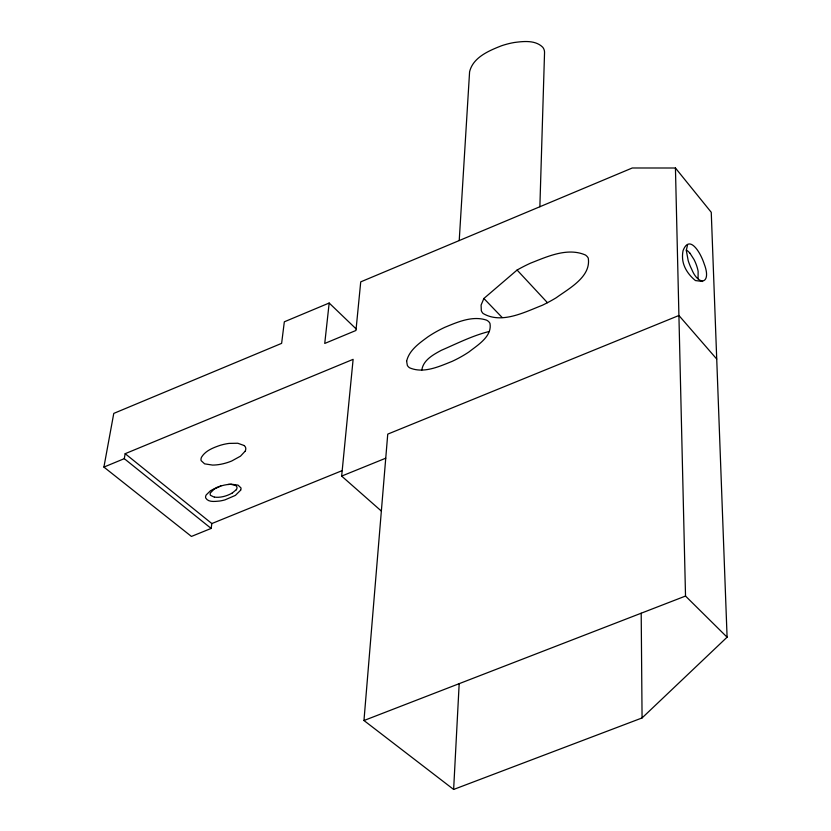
<?xml version="1.0" encoding="UTF-8"?>
<svg xmlns="http://www.w3.org/2000/svg" width="831" height="831" viewBox="0 0 831 831"><rect width="100%" height="100%" fill="white"/><g stroke="black" fill="none" stroke-linecap="round" stroke-linejoin="round"><path stroke-width="1.25" d="M539.87 206.742L544.544 52.654A26.177 14.335 -22 0 0 542.653 47.159C535.299 39.94 523.644 41.27 514.285 42.506A49.008 26.831 -22 0 0 501.633 45.726C489.075 50.649 472.995 57.318 469.588 71.809L459.221 240.564M381.356 511.065L341.655 476.09L353.123 359.345L125.169 453.695L211.843 523.551L211.147 528.433L191.431 536.431L103.906 467.084L113.774 413.402L281.626 343.359L284.327 321.805L329.169 303.024L324.744 343.452L355.959 330.468L360.727 281.865L632.277 167.987L675.437 168.007L711.253 212.3L727.094 637.19L642.072 717.942L453.633 789.45L459.179 683.664M453.633 789.45L363.968 720.519L387.745 434.125L678.917 315.5L716.727 359.044M421.836 370.034C423.187 360.062 433.377 354.608 441.354 350.298C457.112 343.483 472.694 335.537 489.417 331.434M103.906 467.084L124.286 458.66L125.169 453.695M698.061 278.645L698.133 271.373A115.634 63.312 -22 0 0 697.427 268.288L697.126 267.218A154.836 84.783 -22 0 0 693.989 259.469L689.99 253.247M483.881 298.485L481.097 305.081L481.305 310.617A25.501 13.961 -22 0 0 483.112 313.495C501.436 324.308 524.486 312.227 542.238 305.309A92.979 50.909 -22 0 0 556.219 297.758C569.121 288.357 591.246 276.827 588.255 258.098A25.21 13.805 -22 0 0 585.408 255.003C567.49 247.191 547.297 256.592 530.417 263.209A92.501 50.649 -22 0 0 517.09 270.044L483.881 298.485L502.153 317.504M245.062 451.285L240.491 456.167L231.693 461.008A32.191 17.628 -22 0 1 212.559 465.08L204.603 463.843L201.164 460.665A11.863 6.492 -22 0 1 201.549 457.175C205.465 450.703 213.11 447.764 219.945 445.406A33.344 18.251 -22 0 1 229.138 443.401L237.77 443.245L244.241 445.551M687.549 244.865L686.302 250.432L688.182 260.581A191.213 104.706 -22 0 0 691.693 269.254C698.798 286.892 711.938 283.922 704.2 263.926A192.595 105.464 -22 0 0 701.167 256.499C697.76 249.383 688.806 235.786 683.082 250.567A77.792 42.599 -22 0 0 682.5 256.769C682.5 266.284 688.276 274.749 695.443 280.556L702.621 281.48M236.16 489.812L231.974 493.282M211.843 523.551L342.185 470.616M341.655 476.09L385.74 458.203M363.968 720.519L685.523 596.056L727.094 637.19M220.817 486L214.19 489.085L210.461 492.814A7.022 3.843 -22 0 0 210.503 495.328L214.408 497.239M231.111 484.38L235.464 485.397M686.302 250.079L687.414 250.754A42.558 23.299 -22 0 1 689.959 253.268M124.286 458.66L211.147 528.433M329.169 303.024L356.115 328.899M517.09 270.044L547.452 302.702M675.437 168.007L685.523 596.056M641.2 613.216L642.072 717.942M231.911 493.23A18.22 9.982 -22 0 1 214.533 497.104M235.422 485.439A7.51 4.113 -22 0 1 236.295 489.823M227.891 484.483A18.053 9.889 -22 0 1 231.111 484.38M244.2 445.572A12.631 6.918 -22 0 1 245.176 451.275M406.619 361.236L407.346 365.38A19.902 10.896 -22 0 0 409.59 367.801C423.478 373.836 439.08 366.575 452.137 361.36A71.539 39.171 -22 0 0 468.913 351.98C477.7 345.052 492.378 336.378 489.958 323.373A19.965 10.928 -22 0 0 486.54 320.132C472.559 315.448 457.694 322.002 444.824 327.321A71.549 39.182 -22 0 0 428.079 336.742C419.447 343.078 409.122 350.142 406.619 361.236M240.647 490.176L235.402 495.38L225.024 499.857A26.945 14.75 -22 0 1 219.748 501.02C215.271 501.373 208.259 502.672 205.673 497.904A9.11 4.986 -22 0 1 206.233 494.902L210.461 490.757L216.912 487.382A26.104 14.293 -22 0 1 231.61 484.234L238.04 485.127L240.938 487.87A9.027 4.944 -22 0 1 240.647 490.176"/></g></svg>
